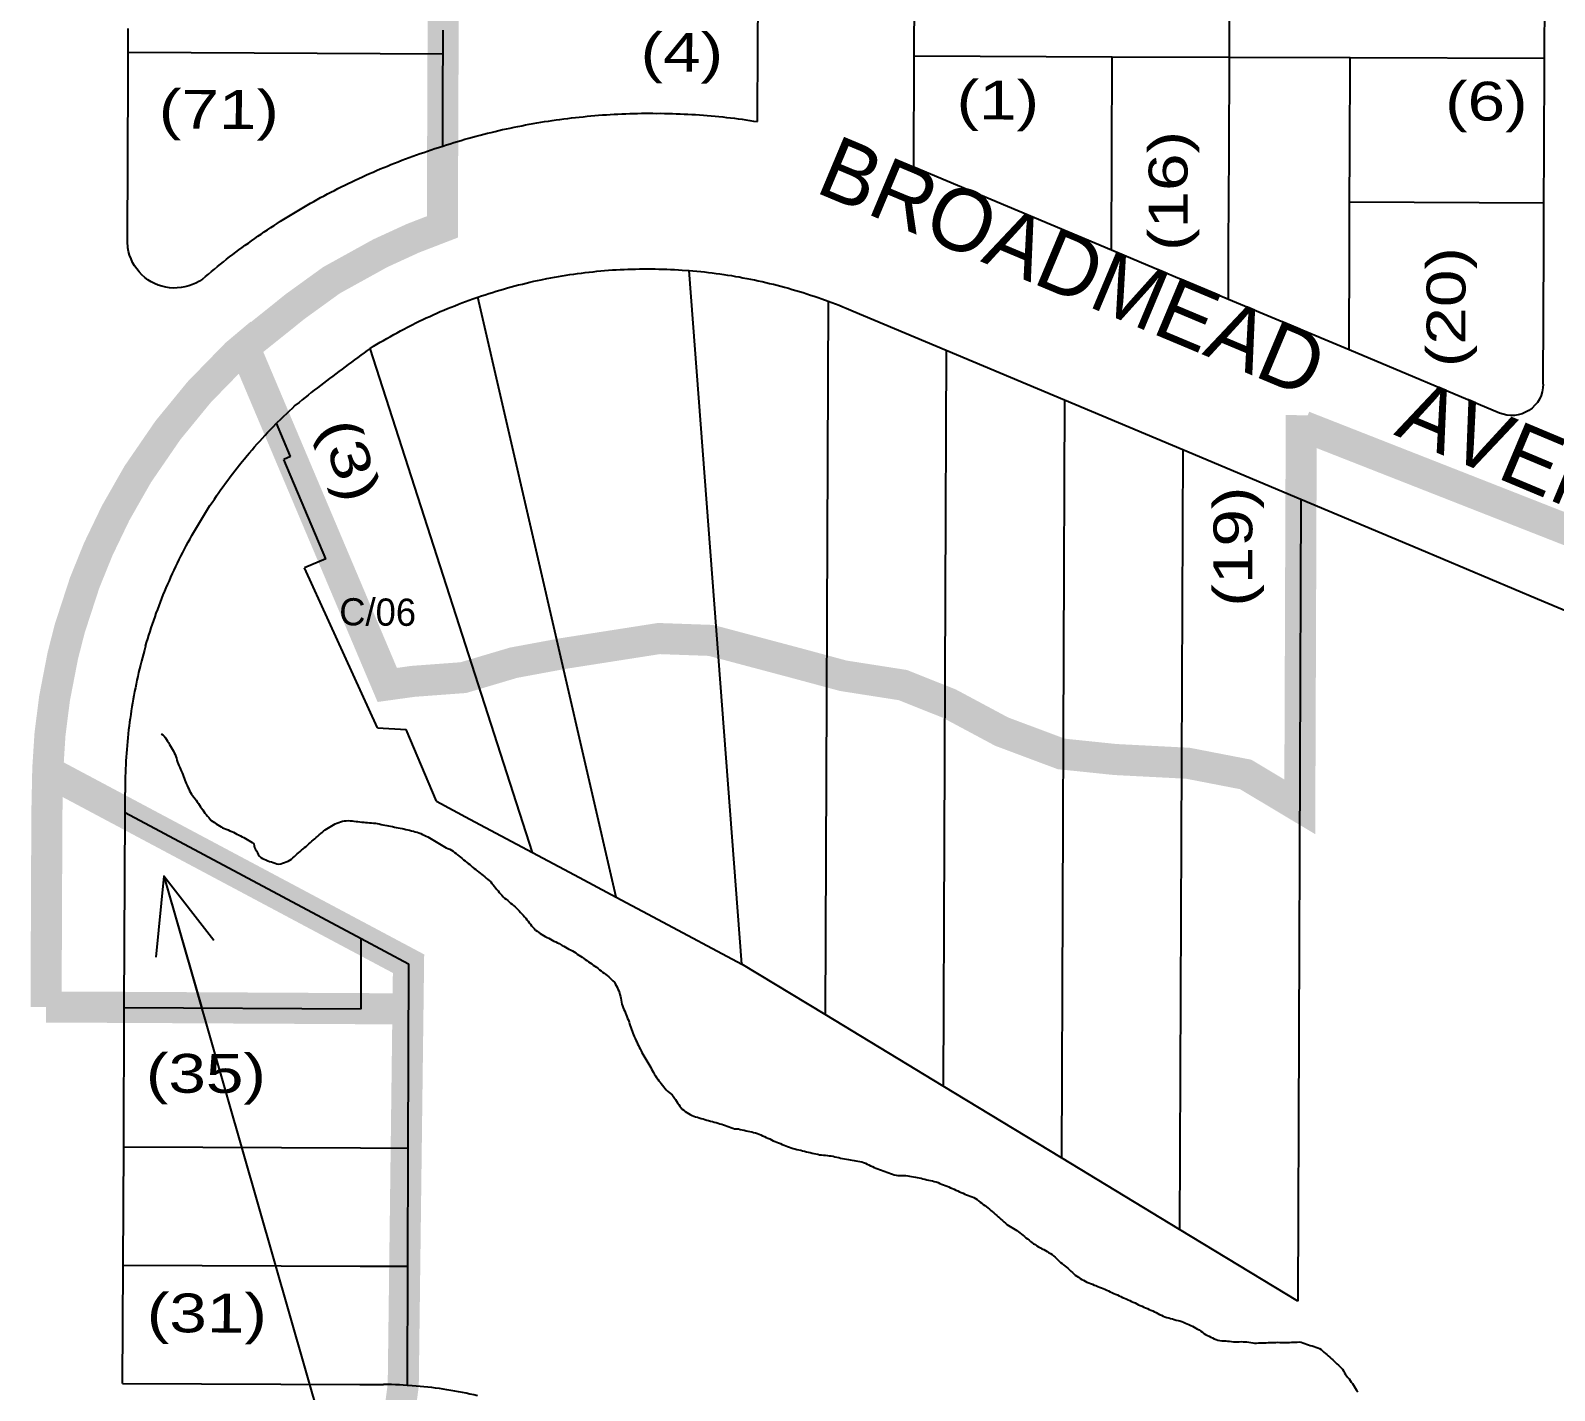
# Model space of a CAD drawing. Header units: millimetres. Extents: x 1745962 to 1749233, y 4525379 to 4529927.
# Drawn here: x 1747326.6 to 1747522.7, y 4527060.9 to 4527236 of the extents above; entities that cross this region are included whole.
import ezdxf

# ---------------------------------------------------------------- set-up
doc = ezdxf.new("R2010")
doc.units = ezdxf.units.MM
doc.header["$LTSCALE"] = 10
doc.header["$MEASUREMENT"] = 0
for name, color, linetype in [('AROLL_ADDRESS', 44, 'Continuous'), ('AROLL_LOTS', 8, 'Continuous'), ('AROLL_ROADS', 7, 'Continuous'), ('CONSENT_AROLL', 8, 'Continuous'), ('WATER', 5, 'Continuous'), ('ZONING_STANDARDS', 140, 'Continuous'), ('ZONING_ZONES', 140, 'Continuous')]:
    doc.layers.add(name, color=color, linetype=linetype)
doc.styles.add('Univers Condensed', font='UNVR57W.TTF')
doc.styles.add('Univers Light Condensed', font='unvr47a.ttf')

# ---------------------------------------------------------------- blocks, each defined once
blk = doc.blocks.new('ARROW-1')
blk.add_line((0, 0), (1.75, 0))
blk.add_lwpolyline([(0.972, 0.389), (0, 0), (0.972, -0.389)])

msp = doc.modelspace()

# ---------------------------------------------------------------- linework, layer by layer
at = {"layer": 'AROLL_LOTS'}
for p, q in [((1747440.36, 4527232.69), (1747440.4, 4527244.88)), ((1747480.91, 4527232.54), (1747480.95, 4527244.73)), ((1747521.46, 4527232.39), (1747521.51, 4527244.57)), ((1747420.24, 4527234.38), (1747420.27, 4527239.56)), ((1747339.19, 4527233.18), (1747339.21, 4527236.23)), ((1747379.72, 4527234.48), (1747379.72, 4527236.01)), ((1747339.18, 4527230.13), (1747339.19, 4527233.18)), ((1747339.19, 4527233.18), (1747379.71, 4527232.97)), ((1747379.71, 4527232.97), (1747379.72, 4527234.48)), ((1747420.2, 4527224.23), (1747420.24, 4527234.38)), ((1747379.7, 4527229.93), (1747379.71, 4527232.97)), ((1747440.3, 4527218.38), (1747440.36, 4527232.69)), ((1747440.36, 4527232.69), (1747465.81, 4527232.59)), ((1747465.72, 4527207.7), (1747465.81, 4527232.59)), ((1747465.81, 4527232.59), (1747480.91, 4527232.54)), ((1747480.86, 4527220.35), (1747480.91, 4527232.54)), ((1747480.91, 4527232.54), (1747496.46, 4527232.48)), ((1747496.41, 4527220.29), (1747496.46, 4527232.48)), ((1747496.46, 4527232.48), (1747521.46, 4527232.39)), ((1747521.41, 4527220.2), (1747521.46, 4527232.39)), ((1747339.09, 4527208.8), (1747339.18, 4527230.13)), ((1747379.67, 4527221.09), (1747379.7, 4527229.93)), ((1747480.81, 4527208.16), (1747480.86, 4527220.35)), ((1747496.38, 4527213.89), (1747496.41, 4527220.29)), ((1747521.39, 4527213.8), (1747521.41, 4527220.2)), ((1747465.72, 4527207.7), (1747440.3, 4527218.38)), ((1747496.36, 4527208.11), (1747496.38, 4527213.89)), ((1747496.38, 4527213.89), (1747521.39, 4527213.8)), ((1747521.36, 4527208.01), (1747521.39, 4527213.8)), ((1747480.79, 4527201.36), (1747465.72, 4527207.7)), ((1747480.79, 4527201.36), (1747480.81, 4527208.16)), ((1747496.31, 4527194.84), (1747496.36, 4527208.11)), ((1747521.29, 4527190.44), (1747521.36, 4527208.01)), ((1747418.16, 4527115.81), (1747411.37, 4527205.07)), ((1747401.99, 4527124.42), (1747384.17, 4527201.64)), ((1747429.27, 4527201.12), (1747428.88, 4527109.31)), ((1747432.48, 4527199.84), (1747444.48, 4527194.81)), ((1747496.31, 4527194.84), (1747480.79, 4527201.36)), ((1747391.23, 4527130.16), (1747370.35, 4527195.05)), ((1747444.48, 4527194.81), (1747444.07, 4527100.1)), ((1747444.48, 4527194.81), (1747459.68, 4527188.41)), ((1747515.65, 4527186.72), (1747496.31, 4527194.84)), ((1747459.68, 4527188.41), (1747459.29, 4527090.88)), ((1747459.68, 4527188.41), (1747474.9, 4527182.02)), ((1747360.1, 4527181.13), (1747358.29, 4527185.41)), ((1747360.1, 4527181.13), (1747359.22, 4527180.76)), ((1747364.63, 4527167.96), (1747359.22, 4527180.76)), ((1747474.9, 4527182.02), (1747474.48, 4527081.66)), ((1747474.9, 4527182.02), (1747490.12, 4527175.62)), ((1747490.12, 4527175.62), (1747489.73, 4527072.42)), ((1747490.12, 4527175.62), (1747505.33, 4527169.23)), ((1747505.33, 4527169.23), (1747520.55, 4527162.83)), ((1747364.63, 4527167.96), (1747361.87, 4527166.79)), ((1747371.26, 4527146.23), (1747361.87, 4527166.79)), ((1747520.55, 4527162.83), (1747535.76, 4527156.44)), ((1747371.26, 4527146.23), (1747374.95, 4527146.01)), ((1747378.86, 4527136.75), (1747374.95, 4527146.01)), ((1747338.79, 4527135.29), (1747338.79, 4527137.89)), ((1747338.68, 4527110.23), (1747338.79, 4527135.29)), ((1747338.79, 4527135.29), (1747369.19, 4527119.09)), ((1747378.86, 4527136.75), (1747383.14, 4527134.47)), ((1747383.14, 4527134.47), (1747391.23, 4527130.16)), ((1747391.23, 4527130.16), (1747396.61, 4527127.29)), ((1747396.61, 4527127.29), (1747401.99, 4527124.42)), ((1747401.99, 4527124.42), (1747407.39, 4527121.55)), ((1747407.39, 4527121.55), (1747418.16, 4527115.81)), ((1747369.16, 4527110.06), (1747369.19, 4527119.09)), ((1747369.19, 4527119.09), (1747375.27, 4527115.85)), ((1747375.27, 4527115.85), (1747375.19, 4527092.11)), ((1747428.88, 4527109.31), (1747418.16, 4527115.81)), ((1747338.61, 4527092.27), (1747338.68, 4527110.23)), ((1747338.68, 4527110.23), (1747369.16, 4527110.06)), ((1747444.07, 4527100.1), (1747428.88, 4527109.31)), ((1747459.29, 4527090.88), (1747444.07, 4527100.1)), ((1747338.54, 4527077.04), (1747338.61, 4527092.27)), ((1747338.61, 4527092.27), (1747369.09, 4527092.14)), ((1747369.09, 4527092.14), (1747375.19, 4527092.11)), ((1747375.19, 4527092.11), (1747375.13, 4527076.9)), ((1747474.48, 4527081.66), (1747459.29, 4527090.88)), ((1747489.73, 4527072.42), (1747474.48, 4527081.66)), ((1747338.48, 4527061.83), (1747338.54, 4527077.04)), ((1747338.54, 4527077.04), (1747369.04, 4527076.91)), ((1747369.04, 4527076.91), (1747375.13, 4527076.9)), ((1747375.13, 4527076.9), (1747375.08, 4527061.58)), ((1747338.48, 4527061.83), (1747368.99, 4527061.69)), ((1747368.99, 4527061.69), (1747372.04, 4527061.68))]:
    msp.add_line(p, q, dxfattribs=at)
for points in [[(1747379.67, 4527221.09), (1747380.14, 4527221.24), (1747380.62, 4527221.39), (1747381.09, 4527221.53), (1747381.58, 4527221.68), (1747382.06, 4527221.82), (1747382.53, 4527221.96), (1747383.02, 4527222.1), (1747383.5, 4527222.23), (1747383.99, 4527222.35), (1747384.47, 4527222.49), (1747384.95, 4527222.61), (1747385.43, 4527222.73), (1747385.92, 4527222.85), (1747386.41, 4527222.96), (1747386.89, 4527223.08), (1747387.38, 4527223.2), (1747387.87, 4527223.3), (1747388.35, 4527223.41), (1747388.85, 4527223.5), (1747389.34, 4527223.61), (1747389.83, 4527223.7), (1747390.32, 4527223.8), (1747390.81, 4527223.89), (1747391.31, 4527223.98), (1747391.79, 4527224.07), (1747392.29, 4527224.15), (1747392.78, 4527224.23), (1747393.27, 4527224.31), (1747393.77, 4527224.38), (1747394.27, 4527224.45), (1747394.76, 4527224.52), (1747395.25, 4527224.58), (1747395.76, 4527224.65), (1747396.25, 4527224.71), (1747396.75, 4527224.77), (1747397.24, 4527224.82), (1747397.74, 4527224.87), (1747398.24, 4527224.92), (1747398.73, 4527224.97), (1747399.23, 4527225.01), (1747399.73, 4527225.05), (1747400.23, 4527225.09), (1747400.73, 4527225.12), (1747401.23, 4527225.16), (1747401.72, 4527225.18), (1747402.22, 4527225.2), (1747402.72, 4527225.23), (1747403.23, 4527225.25), (1747403.73, 4527225.27), (1747404.22, 4527225.28), (1747404.72, 4527225.3), (1747405.23, 4527225.31), (1747405.72, 4527225.31), (1747406.22, 4527225.31), (1747406.73, 4527225.31), (1747407.23, 4527225.3), (1747407.73, 4527225.31), (1747408.23, 4527225.3), (1747408.73, 4527225.28), (1747409.23, 4527225.27), (1747409.72, 4527225.25), (1747410.22, 4527225.23), (1747410.73, 4527225.21), (1747411.22, 4527225.18), (1747411.72, 4527225.15), (1747412.22, 4527225.13), (1747412.72, 4527225.09), (1747413.22, 4527225.06), (1747413.71, 4527225.02), (1747414.21, 4527224.97), (1747414.71, 4527224.93), (1747415.21, 4527224.88), (1747415.71, 4527224.83), (1747416.2, 4527224.77), (1747416.7, 4527224.72), (1747417.2, 4527224.66), (1747417.69, 4527224.59), (1747418.19, 4527224.53), (1747418.68, 4527224.46), (1747419.18, 4527224.39), (1747419.67, 4527224.31), (1747420.2, 4527224.23)], [(1747348.76, 4527203.97), (1747349.14, 4527204.29), (1747349.53, 4527204.62), (1747349.91, 4527204.95), (1747350.29, 4527205.26), (1747350.68, 4527205.57), (1747351.07, 4527205.89), (1747351.46, 4527206.2), (1747351.85, 4527206.51), (1747352.25, 4527206.82), (1747352.65, 4527207.12), (1747353.05, 4527207.43), (1747353.44, 4527207.72), (1747353.85, 4527208.02), (1747354.26, 4527208.32), (1747354.66, 4527208.61), (1747355.06, 4527208.89), (1747355.47, 4527209.19), (1747355.88, 4527209.48), (1747356.3, 4527209.76), (1747356.71, 4527210.04), (1747357.12, 4527210.32), (1747357.54, 4527210.6), (1747357.96, 4527210.87), (1747358.38, 4527211.14), (1747358.8, 4527211.41), (1747359.22, 4527211.68), (1747359.64, 4527211.94), (1747360.07, 4527212.21), (1747360.5, 4527212.46), (1747360.92, 4527212.72), (1747361.36, 4527212.97), (1747361.79, 4527213.22), (1747362.22, 4527213.48), (1747362.66, 4527213.72), (1747363.09, 4527213.97), (1747363.53, 4527214.21), (1747363.96, 4527214.46), (1747364.4, 4527214.7), (1747364.85, 4527214.92), (1747365.29, 4527215.15), (1747365.74, 4527215.38), (1747366.18, 4527215.61), (1747366.62, 4527215.84), (1747367.08, 4527216.06), (1747367.52, 4527216.28), (1747367.98, 4527216.5), (1747368.42, 4527216.71), (1747368.87, 4527216.92), (1747369.34, 4527217.13), (1747369.79, 4527217.34), (1747370.24, 4527217.54), (1747370.7, 4527217.75), (1747371.16, 4527217.95), (1747371.62, 4527218.14), (1747372.09, 4527218.33), (1747372.55, 4527218.52), (1747373.01, 4527218.71), (1747373.47, 4527218.9), (1747373.94, 4527219.07), (1747374.41, 4527219.26), (1747374.87, 4527219.44), (1747375.34, 4527219.61), (1747375.81, 4527219.78), (1747376.28, 4527219.95), (1747376.75, 4527220.12), (1747377.23, 4527220.28), (1747377.7, 4527220.44), (1747378.18, 4527220.61), (1747378.64, 4527220.77), (1747379.12, 4527220.91), (1747379.67, 4527221.09)], [(1747348.76, 4527203.97), (1747348.35, 4527203.69), (1747347.91, 4527203.45), (1747347.46, 4527203.25), (1747346.98, 4527203.08), (1747346.5, 4527202.96), (1747346.01, 4527202.87), (1747345.51, 4527202.82), (1747345.01, 4527202.81), (1747344.51, 4527202.85), (1747344.02, 4527202.92), (1747343.53, 4527203.04), (1747343.05, 4527203.2), (1747342.59, 4527203.4), (1747342.15, 4527203.62), (1747341.73, 4527203.88), (1747341.33, 4527204.19), (1747340.95, 4527204.52), (1747340.61, 4527204.88), (1747340.29, 4527205.27), (1747340.01, 4527205.68), (1747339.76, 4527206.12), (1747339.56, 4527206.57), (1747339.38, 4527207.04), (1747339.25, 4527207.52), (1747339.16, 4527208.01), (1747339.09, 4527208.8)], [(1747384.17, 4527201.64), (1747384.64, 4527201.8), (1747385.12, 4527201.96), (1747385.59, 4527202.11), (1747386.07, 4527202.26), (1747386.55, 4527202.41), (1747387.03, 4527202.55), (1747387.5, 4527202.69), (1747387.99, 4527202.83), (1747388.47, 4527202.96), (1747388.95, 4527203.08), (1747389.44, 4527203.22), (1747389.92, 4527203.33), (1747390.41, 4527203.45), (1747390.89, 4527203.56), (1747391.38, 4527203.68), (1747391.87, 4527203.78), (1747392.36, 4527203.89), (1747393.08, 4527204.03)], [(1747393.08, 4527204.03), (1747393.57, 4527204.12), (1747394.06, 4527204.21), (1747394.56, 4527204.3), (1747395.05, 4527204.39), (1747395.54, 4527204.46), (1747396.04, 4527204.54), (1747396.53, 4527204.62), (1747397.02, 4527204.68), (1747397.52, 4527204.75), (1747398.01, 4527204.8), (1747398.51, 4527204.87), (1747399.01, 4527204.91), (1747399.51, 4527204.97), (1747400, 4527205.01), (1747400.5, 4527205.06), (1747401.01, 4527205.1), (1747401.5, 4527205.14), (1747402, 4527205.17), (1747402.5, 4527205.19), (1747403, 4527205.21), (1747403.5, 4527205.24), (1747403.99, 4527205.25), (1747404.5, 4527205.26), (1747405, 4527205.28), (1747405.5, 4527205.28), (1747405.99, 4527205.28), (1747406.5, 4527205.28), (1747407, 4527205.27), (1747407.5, 4527205.26), (1747408, 4527205.25), (1747408.49, 4527205.24), (1747409, 4527205.22), (1747409.49, 4527205.19), (1747410, 4527205.17), (1747410.49, 4527205.13), (1747411.37, 4527205.07)], [(1747411.37, 4527205.07), (1747411.87, 4527205.03), (1747412.37, 4527204.98), (1747412.87, 4527204.93), (1747413.36, 4527204.88), (1747413.86, 4527204.83), (1747414.35, 4527204.76), (1747414.86, 4527204.69), (1747415.35, 4527204.63), (1747415.84, 4527204.56), (1747416.34, 4527204.48), (1747416.83, 4527204.41), (1747417.33, 4527204.32), (1747417.82, 4527204.24), (1747418.31, 4527204.15), (1747418.8, 4527204.05), (1747419.29, 4527203.96), (1747419.78, 4527203.86), (1747420.27, 4527203.75), (1747420.76, 4527203.64), (1747421.25, 4527203.53), (1747421.73, 4527203.42), (1747422.22, 4527203.3), (1747422.7, 4527203.17), (1747423.18, 4527203.05), (1747423.67, 4527202.92), (1747424.15, 4527202.78), (1747424.63, 4527202.64), (1747425.11, 4527202.51), (1747425.59, 4527202.37), (1747426.07, 4527202.22), (1747426.54, 4527202.06), (1747427.02, 4527201.91), (1747427.49, 4527201.76), (1747427.97, 4527201.59), (1747428.44, 4527201.42), (1747429.27, 4527201.12)], [(1747375.74, 4527198.09), (1747376.19, 4527198.32), (1747376.64, 4527198.53), (1747377.09, 4527198.75), (1747377.54, 4527198.96), (1747377.99, 4527199.17), (1747378.45, 4527199.38), (1747378.91, 4527199.59), (1747379.36, 4527199.78), (1747379.82, 4527199.98), (1747380.28, 4527200.17), (1747380.75, 4527200.36), (1747381.21, 4527200.54), (1747381.68, 4527200.73), (1747382.14, 4527200.91), (1747382.62, 4527201.08), (1747383.08, 4527201.25), (1747383.55, 4527201.42), (1747384.17, 4527201.64)], [(1747429.27, 4527201.12), (1747429.73, 4527200.94), (1747430.2, 4527200.77), (1747430.67, 4527200.59), (1747431.14, 4527200.4), (1747431.6, 4527200.22), (1747432.48, 4527199.84)], [(1747370.35, 4527195.05), (1747370.77, 4527195.32), (1747371.2, 4527195.57), (1747371.62, 4527195.83), (1747372.06, 4527196.08), (1747372.49, 4527196.33), (1747372.93, 4527196.58), (1747373.36, 4527196.83), (1747373.8, 4527197.07), (1747374.24, 4527197.31), (1747374.68, 4527197.54), (1747375.12, 4527197.78), (1747375.74, 4527198.09)], [(1747370.35, 4527195.05), (1747369.94, 4527194.76), (1747369.54, 4527194.46), (1747369.13, 4527194.17), (1747368.73, 4527193.88), (1747368.32, 4527193.58), (1747367.92, 4527193.28), (1747367.52, 4527192.99), (1747367.12, 4527192.69), (1747366.71, 4527192.39), (1747366.32, 4527192.09), (1747365.92, 4527191.79), (1747365.52, 4527191.48), (1747365.12, 4527191.18), (1747364.73, 4527190.88), (1747364.33, 4527190.57), (1747363.93, 4527190.27), (1747363.54, 4527189.96), (1747363.14, 4527189.65), (1747362.75, 4527189.35), (1747362.35, 4527189.04), (1747361.96, 4527188.72), (1747361.57, 4527188.41), (1747361.18, 4527188.1), (1747360.64, 4527187.68)], [(1747521.29, 4527190.44), (1747521.26, 4527189.95), (1747521.17, 4527189.45), (1747521.01, 4527188.98), (1747520.8, 4527188.52), (1747520.54, 4527188.1), (1747520.22, 4527187.72), (1747519.86, 4527187.37), (1747519.46, 4527187.06), (1747519.03, 4527186.82), (1747518.57, 4527186.63), (1747518.09, 4527186.48), (1747517.6, 4527186.41), (1747517.1, 4527186.39), (1747516.6, 4527186.44), (1747515.65, 4527186.72)], [(1747360.64, 4527187.68), (1747360.28, 4527187.33), (1747359.91, 4527186.98), (1747359.56, 4527186.64), (1747359.2, 4527186.29), (1747358.84, 4527185.94), (1747358.29, 4527185.41)], [(1747341.42, 4527156.7), (1747341.56, 4527157.18), (1747341.71, 4527157.66), (1747341.86, 4527158.14), (1747342.01, 4527158.62), (1747342.16, 4527159.09), (1747342.32, 4527159.56), (1747342.48, 4527160.04), (1747342.65, 4527160.51), (1747342.81, 4527160.98), (1747342.99, 4527161.45), (1747343.17, 4527161.92), (1747343.34, 4527162.38), (1747343.52, 4527162.85), (1747343.71, 4527163.31), (1747343.9, 4527163.78), (1747344.1, 4527164.24), (1747344.29, 4527164.69), (1747344.49, 4527165.15), (1747344.69, 4527165.61), (1747344.9, 4527166.06), (1747345.11, 4527166.52), (1747345.33, 4527166.98), (1747345.54, 4527167.42), (1747345.76, 4527167.87), (1747345.98, 4527168.32), (1747346.21, 4527168.77), (1747346.44, 4527169.21), (1747346.67, 4527169.65), (1747346.91, 4527170.09), (1747347.15, 4527170.53), (1747347.39, 4527170.96), (1747347.63, 4527171.4), (1747347.88, 4527171.84), (1747348.14, 4527172.27), (1747348.4, 4527172.69), (1747348.66, 4527173.13), (1747348.92, 4527173.55), (1747349.18, 4527173.98), (1747349.45, 4527174.4), (1747349.72, 4527174.82), (1747349.99, 4527175.23), (1747350.28, 4527175.65), (1747350.56, 4527176.07), (1747350.84, 4527176.48), (1747351.12, 4527176.88), (1747351.42, 4527177.29), (1747351.71, 4527177.7), (1747352, 4527178.1), (1747352.31, 4527178.5), (1747352.61, 4527178.89), (1747352.91, 4527179.29), (1747353.22, 4527179.69), (1747353.53, 4527180.08), (1747353.85, 4527180.47), (1747354.17, 4527180.85), (1747354.49, 4527181.24), (1747354.81, 4527181.62), (1747355.13, 4527182), (1747355.46, 4527182.38), (1747355.79, 4527182.75), (1747356.12, 4527183.12), (1747356.47, 4527183.5), (1747356.8, 4527183.86), (1747357.14, 4527184.23), (1747357.49, 4527184.59), (1747357.84, 4527184.95), (1747358.29, 4527185.41)], [(1747341.42, 4527156.7), (1747341.28, 4527156.22), (1747341.16, 4527155.74), (1747341.03, 4527155.25), (1747340.9, 4527154.77), (1747340.78, 4527154.29), (1747340.66, 4527153.8), (1747340.54, 4527153.31), (1747340.43, 4527152.82), (1747340.32, 4527152.34), (1747340.22, 4527151.85), (1747340.12, 4527151.36), (1747340.02, 4527150.87), (1747339.93, 4527150.38), (1747339.84, 4527149.89), (1747339.75, 4527149.39), (1747339.67, 4527148.9), (1747339.59, 4527148.4), (1747339.52, 4527147.91), (1747339.44, 4527147.42), (1747339.38, 4527146.92), (1747339.31, 4527146.43), (1747339.25, 4527145.93), (1747339.2, 4527145.43), (1747339.14, 4527144.94), (1747339.09, 4527144.44), (1747339.05, 4527143.94), (1747339.01, 4527143.44), (1747338.97, 4527142.94), (1747338.93, 4527142.44), (1747338.9, 4527141.95), (1747338.87, 4527141.44), (1747338.85, 4527140.95), (1747338.84, 4527140.45), (1747338.82, 4527139.95), (1747338.81, 4527139.44), (1747338.8, 4527138.85)], [(1747338.8, 4527138.85), (1747338.8, 4527138.37), (1747338.79, 4527137.89)], [(1747375.08, 4527061.58), (1747374.59, 4527061.61), (1747374.09, 4527061.63), (1747373.58, 4527061.65), (1747373.09, 4527061.67), (1747372.59, 4527061.68), (1747372.04, 4527061.68)], [(1747384.15, 4527060.24), (1747383.66, 4527060.35), (1747383.17, 4527060.46), (1747382.69, 4527060.56), (1747382.2, 4527060.66), (1747381.7, 4527060.76), (1747381.22, 4527060.85), (1747380.72, 4527060.93), (1747380.22, 4527061.01), (1747379.73, 4527061.09), (1747379.24, 4527061.16), (1747378.74, 4527061.23), (1747378.25, 4527061.29), (1747377.75, 4527061.35), (1747377.25, 4527061.4), (1747376.76, 4527061.45), (1747376.26, 4527061.49), (1747375.75, 4527061.53), (1747375.08, 4527061.58)]]:
    msp.add_lwpolyline(points, dxfattribs=at)
at = {"layer": 'WATER'}
for points in [[(1747343.44, 4527145.42), (1747343.65, 4527145.29), (1747343.84, 4527145.13), (1747344.01, 4527144.94), (1747344.13, 4527144.72), (1747344.26, 4527144.5), (1747344.39, 4527144.3), (1747344.52, 4527144.08), (1747344.64, 4527143.86), (1747344.77, 4527143.65), (1747344.9, 4527143.44), (1747345.02, 4527143.21), (1747345.12, 4527142.99), (1747345.22, 4527142.76), (1747345.31, 4527142.52), (1747345.39, 4527142.29), (1747345.46, 4527142.05), (1747345.55, 4527141.81), (1747345.64, 4527141.58), (1747345.73, 4527141.34), (1747345.84, 4527141.12), (1747345.94, 4527140.89), (1747346.03, 4527140.66), (1747346.13, 4527140.43), (1747346.21, 4527140.19), (1747346.3, 4527139.96), (1747346.39, 4527139.73), (1747346.48, 4527139.49), (1747346.57, 4527139.26), (1747346.67, 4527139.03), (1747346.77, 4527138.8), (1747346.87, 4527138.57), (1747346.98, 4527138.34), (1747347.09, 4527138.12), (1747347.2, 4527137.89), (1747347.33, 4527137.69), (1747347.48, 4527137.48), (1747347.64, 4527137.3), (1747347.79, 4527137.09), (1747347.93, 4527136.89), (1747348.07, 4527136.68), (1747348.22, 4527136.48), (1747348.35, 4527136.27), (1747348.5, 4527136.06), (1747348.64, 4527135.86), (1747348.78, 4527135.64), (1747348.92, 4527135.44), (1747349.06, 4527135.23), (1747349.22, 4527135.04), (1747349.38, 4527134.85), (1747349.55, 4527134.67), (1747349.72, 4527134.48), (1747349.89, 4527134.3), (1747350.08, 4527134.15), (1747350.29, 4527134.01), (1747350.5, 4527133.87), (1747350.72, 4527133.73), (1747350.93, 4527133.6), (1747351.14, 4527133.48), (1747351.35, 4527133.35), (1747351.59, 4527133.25), (1747351.82, 4527133.17), (1747352.05, 4527133.07), (1747352.29, 4527132.97), (1747352.51, 4527132.87), (1747352.74, 4527132.77), (1747352.96, 4527132.64), (1747353.17, 4527132.53), (1747353.4, 4527132.42), (1747353.63, 4527132.32), (1747353.86, 4527132.2), (1747354.07, 4527132.09), (1747354.3, 4527131.97), (1747354.51, 4527131.85), (1747354.73, 4527131.72), (1747354.94, 4527131.58), (1747355.15, 4527131.44), (1747355.34, 4527131.28), (1747355.4, 4527131.04), (1747355.46, 4527130.79), (1747355.57, 4527130.57), (1747355.69, 4527130.36), (1747355.82, 4527130.13), (1747355.94, 4527129.9), (1747356.07, 4527129.68), (1747356.25, 4527129.53), (1747356.46, 4527129.4), (1747356.68, 4527129.3), (1747356.91, 4527129.2), (1747357.15, 4527129.11), (1747357.38, 4527129.02), (1747357.62, 4527128.95), (1747357.87, 4527128.86), (1747358.11, 4527128.79), (1747358.34, 4527128.71), (1747358.59, 4527128.66), (1747358.84, 4527128.69), (1747359.07, 4527128.77), (1747359.3, 4527128.87), (1747359.54, 4527128.95), (1747359.77, 4527129.05), (1747359.99, 4527129.17), (1747360.19, 4527129.3), (1747360.39, 4527129.46), (1747360.58, 4527129.63), (1747360.76, 4527129.81), (1747360.94, 4527129.97), (1747361.13, 4527130.13), (1747361.32, 4527130.3), (1747361.51, 4527130.47), (1747361.7, 4527130.63), (1747361.89, 4527130.79), (1747362.08, 4527130.95), (1747362.26, 4527131.12), (1747362.45, 4527131.28), (1747362.65, 4527131.44), (1747362.83, 4527131.6), (1747363.02, 4527131.78), (1747363.21, 4527131.94), (1747363.4, 4527132.1), (1747363.59, 4527132.26), (1747363.78, 4527132.43), (1747363.97, 4527132.59), (1747364.15, 4527132.75), (1747364.34, 4527132.92), (1747364.54, 4527133.08), (1747364.75, 4527133.22), (1747364.95, 4527133.34), (1747365.17, 4527133.47), (1747365.39, 4527133.6), (1747365.61, 4527133.73), (1747365.82, 4527133.85), (1747366.06, 4527133.95), (1747366.28, 4527134.04), (1747366.53, 4527134.12), (1747366.77, 4527134.18), (1747367.02, 4527134.22), (1747367.26, 4527134.24), (1747367.51, 4527134.26), (1747367.76, 4527134.24), (1747368.01, 4527134.22), (1747368.25, 4527134.19), (1747368.51, 4527134.17), (1747368.75, 4527134.14), (1747369, 4527134.11), (1747369.26, 4527134.08), (1747369.5, 4527134.06), (1747369.75, 4527134.03), (1747370, 4527134.01), (1747370.25, 4527133.99), (1747370.5, 4527133.97), (1747370.74, 4527133.94), (1747371, 4527133.93), (1747371.24, 4527133.89), (1747371.49, 4527133.86), (1747371.73, 4527133.78), (1747371.97, 4527133.73), (1747372.22, 4527133.68), (1747372.47, 4527133.63), (1747372.71, 4527133.58), (1747372.95, 4527133.54), (1747373.2, 4527133.49), (1747373.45, 4527133.44), (1747373.69, 4527133.39), (1747373.94, 4527133.35), (1747374.19, 4527133.29), (1747374.43, 4527133.25), (1747374.67, 4527133.21), (1747374.91, 4527133.14), (1747375.16, 4527133.09), (1747375.4, 4527133.03), (1747375.64, 4527132.97), (1747375.89, 4527132.91), (1747376.13, 4527132.84), (1747376.37, 4527132.76), (1747376.6, 4527132.69), (1747376.84, 4527132.6), (1747377.07, 4527132.49), (1747377.3, 4527132.39), (1747377.52, 4527132.28), (1747377.74, 4527132.18), (1747377.97, 4527132.06), (1747378.18, 4527131.93), (1747378.39, 4527131.79), (1747378.6, 4527131.66), (1747378.82, 4527131.53), (1747379.03, 4527131.4), (1747379.24, 4527131.27), (1747379.46, 4527131.14), (1747379.68, 4527131.02), (1747379.89, 4527130.89), (1747380.11, 4527130.77), (1747380.33, 4527130.66), (1747380.58, 4527130.58), (1747380.8, 4527130.48), (1747381, 4527130.33), (1747381.2, 4527130.17), (1747381.39, 4527130.02), (1747381.58, 4527129.87), (1747381.78, 4527129.7), (1747381.97, 4527129.55), (1747382.17, 4527129.39), (1747382.36, 4527129.23), (1747382.55, 4527129.07), (1747382.75, 4527128.92), (1747382.94, 4527128.75), (1747383.14, 4527128.6), (1747383.33, 4527128.44), (1747383.52, 4527128.28), (1747383.72, 4527128.11), (1747383.91, 4527127.96), (1747384.1, 4527127.81), (1747384.3, 4527127.65), (1747384.51, 4527127.51), (1747384.7, 4527127.35), (1747384.89, 4527127.19), (1747385.08, 4527127.02), (1747385.27, 4527126.87), (1747385.46, 4527126.7), (1747385.65, 4527126.54), (1747385.84, 4527126.37), (1747386, 4527126.18), (1747386.16, 4527125.99), (1747386.32, 4527125.79), (1747386.46, 4527125.6), (1747386.62, 4527125.4), (1747386.79, 4527125.21), (1747386.95, 4527125.03), (1747387.12, 4527124.84), (1747387.28, 4527124.65), (1747387.46, 4527124.47), (1747387.64, 4527124.3), (1747387.84, 4527124.14), (1747388.03, 4527123.99), (1747388.22, 4527123.83), (1747388.41, 4527123.66), (1747388.6, 4527123.5), (1747388.79, 4527123.34), (1747388.98, 4527123.17), (1747389.17, 4527123.01), (1747389.34, 4527122.83), (1747389.51, 4527122.64), (1747389.68, 4527122.45), (1747389.85, 4527122.27), (1747390.01, 4527122.09), (1747390.18, 4527121.9), (1747390.35, 4527121.71), (1747390.51, 4527121.51), (1747390.66, 4527121.32), (1747390.8, 4527121.12), (1747390.95, 4527120.93), (1747391.11, 4527120.73), (1747391.28, 4527120.54), (1747391.45, 4527120.36), (1747391.63, 4527120.18), (1747391.82, 4527120.03), (1747392.02, 4527119.87), (1747392.23, 4527119.73), (1747392.44, 4527119.61), (1747392.66, 4527119.47), (1747392.87, 4527119.36), (1747393.1, 4527119.24), (1747393.31, 4527119.12), (1747393.54, 4527119), (1747393.76, 4527118.89), (1747393.98, 4527118.77), (1747394.21, 4527118.66), (1747394.42, 4527118.54), (1747394.65, 4527118.43), (1747395.03, 4527118.21)], [(1747395.03, 4527118.21), (1747395.26, 4527118.1), (1747395.47, 4527117.98), (1747395.7, 4527117.86), (1747395.92, 4527117.74), (1747396.13, 4527117.62), (1747396.35, 4527117.5), (1747396.57, 4527117.37), (1747396.78, 4527117.23), (1747396.99, 4527117.09), (1747397.2, 4527116.96), (1747397.4, 4527116.82), (1747397.61, 4527116.67), (1747397.81, 4527116.54), (1747398.01, 4527116.39), (1747398.22, 4527116.25), (1747398.43, 4527116.1), (1747398.64, 4527115.96), (1747398.84, 4527115.82), (1747399.04, 4527115.68), (1747399.25, 4527115.53), (1747399.45, 4527115.39), (1747399.66, 4527115.24), (1747399.85, 4527115.08), (1747400.06, 4527114.94), (1747400.25, 4527114.78), (1747400.44, 4527114.63), (1747400.64, 4527114.47), (1747400.84, 4527114.32), (1747401.03, 4527114.15), (1747401.22, 4527113.99), (1747401.41, 4527113.83), (1747401.58, 4527113.66), (1747401.76, 4527113.47), (1747401.88, 4527113.26), (1747401.99, 4527113.03), (1747402.11, 4527112.81), (1747402.22, 4527112.59), (1747402.32, 4527112.36), (1747402.41, 4527112.12), (1747402.47, 4527111.88), (1747402.53, 4527111.64), (1747402.58, 4527111.4), (1747402.63, 4527111.15), (1747402.67, 4527110.91), (1747402.73, 4527110.66), (1747402.8, 4527110.42), (1747402.9, 4527110.19), (1747402.99, 4527109.96), (1747403.09, 4527109.73), (1747403.18, 4527109.5), (1747403.28, 4527109.27), (1747403.37, 4527109.04), (1747403.47, 4527108.81), (1747403.57, 4527108.58), (1747403.65, 4527108.34), (1747403.72, 4527108.1), (1747403.81, 4527107.87), (1747403.89, 4527107.63), (1747403.97, 4527107.4), (1747404.06, 4527107.16), (1747404.14, 4527106.92), (1747404.24, 4527106.69), (1747404.32, 4527106.46), (1747404.43, 4527106.24), (1747404.54, 4527106.01), (1747404.65, 4527105.78), (1747404.75, 4527105.55), (1747404.86, 4527105.33), (1747404.97, 4527105.1), (1747405.08, 4527104.88), (1747405.19, 4527104.65), (1747405.3, 4527104.43), (1747405.43, 4527104.21), (1747405.55, 4527104), (1747405.67, 4527103.77), (1747405.79, 4527103.55), (1747405.93, 4527103.35), (1747406.07, 4527103.14), (1747406.2, 4527102.92), (1747406.32, 4527102.71), (1747406.44, 4527102.49), (1747406.55, 4527102.26), (1747406.67, 4527102.05), (1747406.79, 4527101.83), (1747406.91, 4527101.6), (1747407.04, 4527101.4), (1747407.19, 4527101.19), (1747407.34, 4527101), (1747407.5, 4527100.79), (1747407.65, 4527100.6), (1747407.8, 4527100.41), (1747407.95, 4527100.2), (1747408.11, 4527100.01), (1747408.26, 4527099.81), (1747408.43, 4527099.62), (1747408.61, 4527099.45), (1747408.8, 4527099.28), (1747408.99, 4527099.13), (1747409.18, 4527098.96), (1747409.34, 4527098.78), (1747409.48, 4527098.56), (1747409.62, 4527098.36), (1747409.76, 4527098.15), (1747409.9, 4527097.95), (1747410.05, 4527097.74), (1747410.18, 4527097.53), (1747410.33, 4527097.33), (1747410.48, 4527097.13), (1747410.68, 4527096.98), (1747410.89, 4527096.84), (1747411.09, 4527096.7), (1747411.32, 4527096.57), (1747411.53, 4527096.45), (1747411.75, 4527096.33), (1747411.97, 4527096.23), (1747412.21, 4527096.15), (1747412.45, 4527096.08), (1747412.69, 4527096.01), (1747412.93, 4527095.93), (1747413.17, 4527095.87), (1747413.41, 4527095.8), (1747413.65, 4527095.72), (1747413.89, 4527095.66), (1747414.13, 4527095.59), (1747414.38, 4527095.54), (1747414.62, 4527095.47), (1747414.86, 4527095.4), (1747415.1, 4527095.32), (1747415.33, 4527095.25), (1747415.57, 4527095.18), (1747415.81, 4527095.1), (1747416.05, 4527095.03), (1747416.29, 4527094.95), (1747416.53, 4527094.87), (1747416.76, 4527094.78), (1747416.99, 4527094.68), (1747417.23, 4527094.61), (1747417.48, 4527094.61), (1747417.72, 4527094.58), (1747417.97, 4527094.53), (1747418.21, 4527094.47), (1747418.46, 4527094.42), (1747418.7, 4527094.35), (1747418.94, 4527094.3), (1747419.19, 4527094.24), (1747419.43, 4527094.19), (1747419.68, 4527094.13), (1747419.92, 4527094.06), (1747420.16, 4527093.98), (1747420.39, 4527093.9), (1747420.62, 4527093.81), (1747420.84, 4527093.71), (1747421.07, 4527093.6), (1747421.3, 4527093.5), (1747421.53, 4527093.4), (1747421.76, 4527093.3), (1747421.98, 4527093.18), (1747422.21, 4527093.07), (1747422.44, 4527092.97), (1747422.67, 4527092.88), (1747422.9, 4527092.78), (1747423.14, 4527092.69), (1747423.37, 4527092.59), (1747423.6, 4527092.5), (1747423.84, 4527092.41), (1747424.06, 4527092.32), (1747424.29, 4527092.24), (1747424.53, 4527092.15), (1747424.78, 4527092.08), (1747425, 4527092), (1747425.24, 4527091.92), (1747425.49, 4527091.89), (1747425.74, 4527091.83), (1747425.98, 4527091.77), (1747426.22, 4527091.7), (1747426.47, 4527091.65), (1747426.71, 4527091.59), (1747426.96, 4527091.54), (1747427.2, 4527091.48), (1747427.45, 4527091.43), (1747427.69, 4527091.37), (1747427.93, 4527091.32), (1747428.17, 4527091.27), (1747428.43, 4527091.25), (1747428.67, 4527091.22), (1747428.92, 4527091.19), (1747429.17, 4527091.16), (1747429.42, 4527091.14), (1747429.67, 4527091.1), (1747429.91, 4527091.07), (1747430.15, 4527091), (1747430.39, 4527090.94), (1747430.64, 4527090.89), (1747430.88, 4527090.83), (1747431.13, 4527090.79), (1747431.38, 4527090.73), (1747431.62, 4527090.68), (1747431.87, 4527090.63), (1747432.11, 4527090.61), (1747432.36, 4527090.56), (1747432.61, 4527090.52), (1747432.85, 4527090.47), (1747433.1, 4527090.42), (1747433.34, 4527090.38), (1747433.59, 4527090.33), (1747433.82, 4527090.25), (1747434.06, 4527090.16), (1747434.29, 4527090.06), (1747434.52, 4527089.95), (1747434.74, 4527089.84), (1747434.96, 4527089.73), (1747435.19, 4527089.63), (1747435.42, 4527089.53), (1747435.65, 4527089.43), (1747435.89, 4527089.34), (1747436.12, 4527089.26), (1747436.36, 4527089.17), (1747436.59, 4527089.09), (1747436.83, 4527089.01), (1747437.07, 4527088.92), (1747437.3, 4527088.84), (1747437.54, 4527088.76), (1747437.78, 4527088.69), (1747438.02, 4527088.63), (1747438.26, 4527088.59), (1747438.51, 4527088.57), (1747438.77, 4527088.57), (1747439.01, 4527088.59), (1747439.26, 4527088.58), (1747439.51, 4527088.54), (1747439.76, 4527088.49), (1747440, 4527088.45), (1747440.25, 4527088.42), (1747440.5, 4527088.37), (1747440.74, 4527088.32), (1747440.99, 4527088.28), (1747441.23, 4527088.24), (1747441.47, 4527088.18), (1747441.71, 4527088.11), (1747441.96, 4527088.05), (1747442.2, 4527088), (1747442.45, 4527087.94), (1747442.69, 4527087.89), (1747442.93, 4527087.82), (1747443.17, 4527087.76), (1747443.41, 4527087.67), (1747443.64, 4527087.58), (1747443.88, 4527087.49), (1747444.11, 4527087.39), (1747444.34, 4527087.3), (1747444.57, 4527087.21), (1747444.79, 4527087.11), (1747445.02, 4527087.01), (1747445.26, 4527086.91), (1747445.49, 4527086.81), (1747445.72, 4527086.71), (1747445.95, 4527086.6), (1747446.18, 4527086.5), (1747446.4, 4527086.4), (1747446.63, 4527086.31), (1747446.86, 4527086.2), (1747447.09, 4527086.1), (1747447.32, 4527086.01), (1747447.56, 4527085.92), (1747447.8, 4527085.85), (1747448.03, 4527085.75), (1747448.24, 4527085.62), (1747448.43, 4527085.48), (1747448.64, 4527085.32), (1747448.83, 4527085.16), (1747449.04, 4527085.02), (1747449.23, 4527084.86), (1747449.43, 4527084.71), (1747449.81, 4527084.42)], [(1747449.81, 4527084.42), (1747450.02, 4527084.26), (1747450.21, 4527084.1), (1747450.4, 4527083.94), (1747450.59, 4527083.78), (1747450.78, 4527083.62), (1747450.97, 4527083.45), (1747451.16, 4527083.29), (1747451.34, 4527083.12), (1747451.51, 4527082.95), (1747451.7, 4527082.78), (1747451.89, 4527082.61), (1747452.08, 4527082.45), (1747452.27, 4527082.29), (1747452.48, 4527082.15), (1747452.69, 4527082.02), (1747452.9, 4527081.89), (1747453.12, 4527081.76), (1747453.33, 4527081.62), (1747453.54, 4527081.49), (1747453.75, 4527081.35), (1747453.96, 4527081.22), (1747454.15, 4527081.05), (1747454.34, 4527080.89), (1747454.53, 4527080.72), (1747454.72, 4527080.57), (1747454.92, 4527080.42), (1747455.12, 4527080.25), (1747455.31, 4527080.09), (1747455.5, 4527079.95), (1747455.71, 4527079.81), (1747455.94, 4527079.69), (1747456.14, 4527079.55), (1747456.36, 4527079.42), (1747456.58, 4527079.3), (1747456.79, 4527079.17), (1747457.01, 4527079.05), (1747457.23, 4527078.92), (1747457.44, 4527078.8), (1747457.65, 4527078.68), (1747457.87, 4527078.54), (1747458.08, 4527078.41), (1747458.29, 4527078.27), (1747458.47, 4527078.09), (1747458.64, 4527077.91), (1747458.82, 4527077.74), (1747459, 4527077.57), (1747459.18, 4527077.4), (1747459.39, 4527077.26), (1747459.58, 4527077.1), (1747459.77, 4527076.94), (1747459.96, 4527076.78), (1747460.15, 4527076.61), (1747460.34, 4527076.44), (1747460.52, 4527076.28), (1747460.71, 4527076.1), (1747460.9, 4527075.94), (1747461.08, 4527075.77), (1747461.28, 4527075.62), (1747461.49, 4527075.49), (1747461.7, 4527075.35), (1747461.92, 4527075.22), (1747462.14, 4527075.11), (1747462.36, 4527074.99), (1747462.58, 4527074.87), (1747462.8, 4527074.76), (1747463.04, 4527074.67), (1747463.27, 4527074.59), (1747463.51, 4527074.49), (1747463.74, 4527074.41), (1747463.98, 4527074.32), (1747464.21, 4527074.23), (1747464.45, 4527074.15), (1747464.68, 4527074.05), (1747464.89, 4527073.94), (1747465.12, 4527073.83), (1747465.35, 4527073.73), (1747465.58, 4527073.63), (1747465.8, 4527073.53), (1747466.03, 4527073.42), (1747466.26, 4527073.31), (1747466.49, 4527073.21), (1747466.72, 4527073.11), (1747466.95, 4527073), (1747467.17, 4527072.9), (1747467.4, 4527072.8), (1747467.63, 4527072.7), (1747467.86, 4527072.6), (1747468.09, 4527072.49), (1747468.31, 4527072.39), (1747468.54, 4527072.29), (1747468.77, 4527072.18), (1747468.98, 4527072.05), (1747469.2, 4527071.94), (1747469.44, 4527071.84), (1747469.67, 4527071.75), (1747469.89, 4527071.65), (1747470.12, 4527071.56), (1747470.35, 4527071.45), (1747470.58, 4527071.35), (1747470.81, 4527071.25), (1747471.04, 4527071.15), (1747471.26, 4527071.05), (1747471.49, 4527070.94), (1747471.72, 4527070.84), (1747471.93, 4527070.71), (1747472.16, 4527070.6), (1747472.39, 4527070.5), (1747472.62, 4527070.39), (1747472.86, 4527070.32), (1747473.1, 4527070.26), (1747473.34, 4527070.19), (1747473.58, 4527070.12), (1747473.82, 4527070.05), (1747474.06, 4527069.99), (1747474.31, 4527069.92), (1747474.54, 4527069.87), (1747474.78, 4527069.79), (1747475.01, 4527069.69), (1747475.24, 4527069.6), (1747475.47, 4527069.5), (1747475.7, 4527069.39), (1747475.93, 4527069.28), (1747476.15, 4527069.18), (1747476.38, 4527069.07), (1747476.6, 4527068.96), (1747476.82, 4527068.83), (1747477.03, 4527068.71), (1747477.25, 4527068.57), (1747477.43, 4527068.41), (1747477.63, 4527068.26), (1747477.85, 4527068.13), (1747478.07, 4527068.01), (1747478.3, 4527067.9), (1747478.51, 4527067.79), (1747478.74, 4527067.68), (1747478.97, 4527067.57), (1747479.2, 4527067.46), (1747479.42, 4527067.38), (1747479.67, 4527067.34), (1747479.93, 4527067.32), (1747480.17, 4527067.33), (1747480.43, 4527067.31), (1747480.67, 4527067.28), (1747480.92, 4527067.25), (1747481.17, 4527067.23), (1747481.42, 4527067.2), (1747481.67, 4527067.19), (1747481.92, 4527067.19), (1747482.17, 4527067.19), (1747482.42, 4527067.21), (1747482.66, 4527067.19), (1747482.91, 4527067.19), (1747483.17, 4527067.17), (1747483.41, 4527067.14), (1747483.66, 4527067.09), (1747483.91, 4527067.05), (1747484.16, 4527067.01), (1747484.4, 4527067.02), (1747484.65, 4527067.03), (1747484.9, 4527067.04), (1747485.15, 4527067.05), (1747485.4, 4527067.07), (1747485.65, 4527067.07), (1747485.9, 4527067.08), (1747486.15, 4527067.09), (1747486.4, 4527067.1), (1747486.66, 4527067.1), (1747486.9, 4527067.11), (1747487.15, 4527067.12), (1747487.4, 4527067.11), (1747487.65, 4527067.1), (1747487.9, 4527067.09), (1747488.15, 4527067.1), (1747488.4, 4527067.11), (1747488.65, 4527067.11), (1747488.9, 4527067.12), (1747489.15, 4527067.14), (1747489.4, 4527067.14), (1747489.64, 4527067.15), (1747489.9, 4527067.16), (1747490.14, 4527067.14), (1747490.38, 4527067.07), (1747490.62, 4527066.97), (1747490.85, 4527066.87), (1747491.08, 4527066.8), (1747491.32, 4527066.72), (1747491.56, 4527066.65), (1747491.8, 4527066.58), (1747492.04, 4527066.5), (1747492.28, 4527066.42), (1747492.51, 4527066.33), (1747492.72, 4527066.2), (1747492.91, 4527066.03), (1747493.08, 4527065.85), (1747493.27, 4527065.69), (1747493.45, 4527065.53), (1747493.64, 4527065.36), (1747493.83, 4527065.2), (1747494.02, 4527065.03), (1747494.21, 4527064.86), (1747494.39, 4527064.69), (1747494.58, 4527064.52), (1747494.75, 4527064.35), (1747494.94, 4527064.18), (1747495.12, 4527064.01), (1747495.29, 4527063.83), (1747495.47, 4527063.65), (1747495.59, 4527063.43), (1747495.71, 4527063.21), (1747495.83, 4527062.99), (1747495.98, 4527062.8), (1747496.14, 4527062.61), (1747496.31, 4527062.42), (1747496.46, 4527062.22), (1747496.59, 4527062.01), (1747496.74, 4527061.8), (1747496.87, 4527061.59), (1747497, 4527061.38), (1747497.14, 4527061.17), (1747497.27, 4527060.96), (1747497.42, 4527060.76)]]:
    msp.add_lwpolyline(points, dxfattribs=at)
at = {"layer": 'ZONING_STANDARDS'}
msp.add_line((1747343.79, 4527127.1), (1747392.21, 4526958.13), dxfattribs=at)
at = {"layer": 'ZONING_ZONES'}
for points in [[(1747354.15, 4527195.2, 4, 4, 0), (1747354.15, 4527195.2, 4, 4, 0), (1747354.15, 4527195.2, 4, 4, 0), (1747360.71, 4527200.46, 4, 4, 0), (1747365.37, 4527203.83, 4, 4, 0), (1747371.65, 4527207.3, 4, 4, 0), (1747375.86, 4527209.23, 4, 4, 0), (1747379.62, 4527210.68, 4, 4, 0), (1747379.62, 4527210.68, 4, 4, 0), (1747379.62, 4527210.68, 4, 4, 0), (1747379.62, 4527210.68, 4, 4, 0), (1747380.66, 4527464.59, 4, 4, 0), (1747380.74, 4527484.76, 4, 4, 0), (1747381.88, 4527745.18, 0, 0, 0)], [(1747537.86, 4527166.41, 4, 4, 0), (1747490.44, 4527185.03, 0, 0, 0)], [(1747328.84, 4527140.59, 4, 4, 0), (1747328.73, 4527135.33, 4, 4, 0), (1747328.62, 4527110.27, 0, 0, 0)]]:
    msp.add_lwpolyline(points, format="xyseb", dxfattribs=at)
at = {"layer": 'ZONING_ZONES', "const_width": 4}
for points in [[(1747490.16, 4527186.45), (1747489.97, 4527136.04), (1747483, 4527140.21), (1747475.57, 4527141.65), (1747466.22, 4527142.13), (1747459.27, 4527142.85), (1747451.6, 4527145.72), (1747444.88, 4527149.32), (1747438.89, 4527151.71), (1747431.22, 4527152.91), (1747424.99, 4527154.59), (1747414.2, 4527157.46), (1747407.49, 4527157.7), (1747395.27, 4527155.79), (1747388.79, 4527154.59), (1747382.32, 4527152.67), (1747375.85, 4527152.19), (1747372.53, 4527151.73), (1747354.15, 4527195.2), (1747353.08, 4527194.3), (1747348.33, 4527189.42), (1747344.3, 4527184.5), (1747340.43, 4527178.86), (1747337.58, 4527173.86), (1747335.34, 4527169.2), (1747333.59, 4527164.88), (1747331.68, 4527159.02), (1747330.78, 4527155.51), (1747329.71, 4527149.98), (1747329.13, 4527145.38), (1747328.84, 4527140.85), (1747328.84, 4527140.59), (1747375.27, 4527115.85), (1747374.59, 4527061.61), (1747371.95, 4527041.56)], [(1747328.62, 4527110.27), (1747338.68, 4527110.23), (1747375.2, 4527110.03)]]:
    msp.add_lwpolyline(points, dxfattribs=at)

# ---------------------------------------------------------------- block references
at = {"layer": 'ZONING_STANDARDS', "xscale": 10, "yscale": 10, "zscale": 10, "rotation": 285.9911764722185}
msp.add_blockref('ARROW-1', (1747343.79, 4527127.1), dxfattribs=at)

# ---------------------------------------------------------------- texts
at = {"layer": 'AROLL_ADDRESS', "style": 'Univers Light Condensed', "width": 1.3}
for s, rotation, p in [('(4)', 359.86, (1747405.13, 4527230.66)), ('(1)', 359.79, (1747445.79, 4527224.53)), ('(6)', 359.79, (1747508.66, 4527224.39)), ('(71)', 359.7, (1747343.12, 4527223.34)), ('(16)', 90, (1747475.52, 4527207.58)), ('(20)', 90, (1747511.29, 4527192.63)), ('(3)', 287.84, (1747363.8, 4527185.01)), ('(19)', 90, (1747483.86, 4527161.8)), ('(35)', 359.76, (1747341.46, 4527099.26)), ('(31)', 359.76, (1747341.58, 4527068.42))]:
    msp.add_text(s, height=5, rotation=rotation, dxfattribs=at).set_placement(p)
at = {"layer": 'AROLL_ROADS', "style": 'Univers Condensed'}
msp.add_text('BROADMEAD    AVENUE', height=8, rotation=337.25, dxfattribs=at).set_placement((1747427.41, 4527215.24))
at = {"layer": 'CONSENT_AROLL'}
msp.add_text('C/06', height=3.5, rotation=359.51, dxfattribs=at).set_placement((1747366.34, 4527159.41))

doc.saveas('drawing.dxf')
